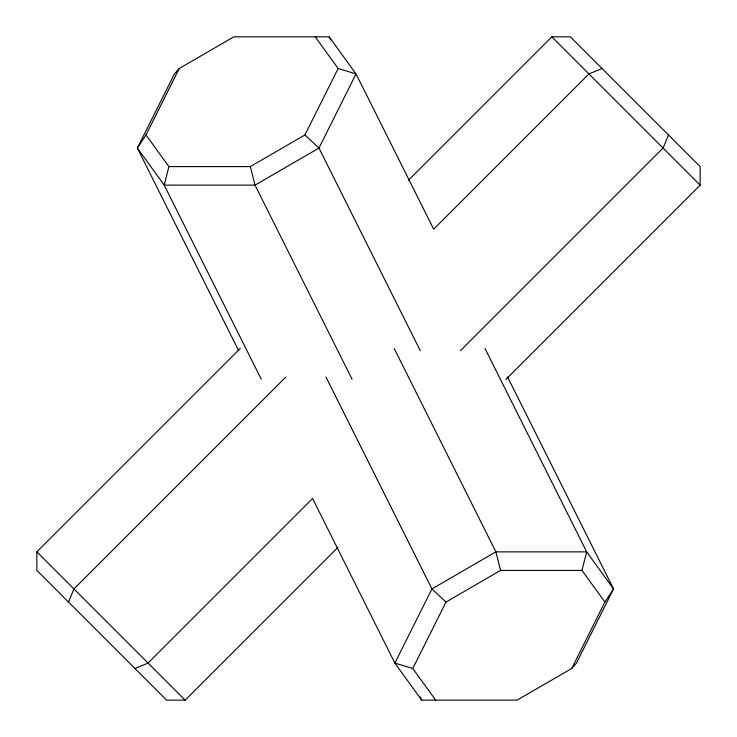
<?xml version="1.0" encoding="UTF-8"?>
<svg xmlns="http://www.w3.org/2000/svg" width="737" height="737" viewBox="0 0 737 737"><rect width="100%" height="100%" fill="white"/><g stroke="black" fill="none" stroke-linecap="round" stroke-linejoin="round"><path stroke-width="1.11" d="M240.317 348.398L36.85 551.866L36.85 570.401L166.599 700.15L185.134 700.15L337.988 547.305M505.84 379.444L700.15 185.134L700.15 166.599L570.401 36.85L551.866 36.85L408.27 180.436M602.037 68.495L588.937 73.921L433.669 229.179L356.045 73.921L329.172 36.85L233.804 36.85L179.22 68.495L145.99 134.963L168.92 166.599L164.222 185.134L261.257 379.205M134.963 668.505L148.063 663.079L312.599 498.553L394.857 663.079L421.73 700.15L517.098 700.15L571.682 668.505L604.911 602.037L581.981 570.401L586.68 551.866L485.02 348.537M68.495 602.037L73.921 588.937L285.809 377.049M668.505 134.963L663.079 148.063L460.514 350.628M168.92 166.599L250.331 166.599L304.906 134.963L338.136 68.495L315.206 36.85M435.696 700.15L412.766 668.505L445.996 602.037L500.57 570.401L581.981 570.401M145.99 134.963L137.358 148.063L238.687 350.729M604.911 602.037L613.543 588.937L507.581 377.012M179.22 68.495L174.429 73.921L137.358 148.063L164.222 185.134L255.03 185.134L318.974 148.063L356.045 73.921L338.136 68.495M571.682 668.505L576.472 663.079L613.543 588.937L586.68 551.866L495.872 551.866L431.928 588.937L394.857 663.079L412.766 668.505M304.906 134.963L318.974 148.063L420.302 350.729M445.996 602.037L431.928 588.937L325.966 377.012M551.866 36.85L700.15 185.134M36.85 551.866L185.134 700.15M329.172 36.85L330.71 39.918M394.212 348.537L495.872 551.866L500.57 570.401M352.065 379.205L255.03 185.134L250.331 166.599M420.191 697.073L421.73 700.15"/></g></svg>
